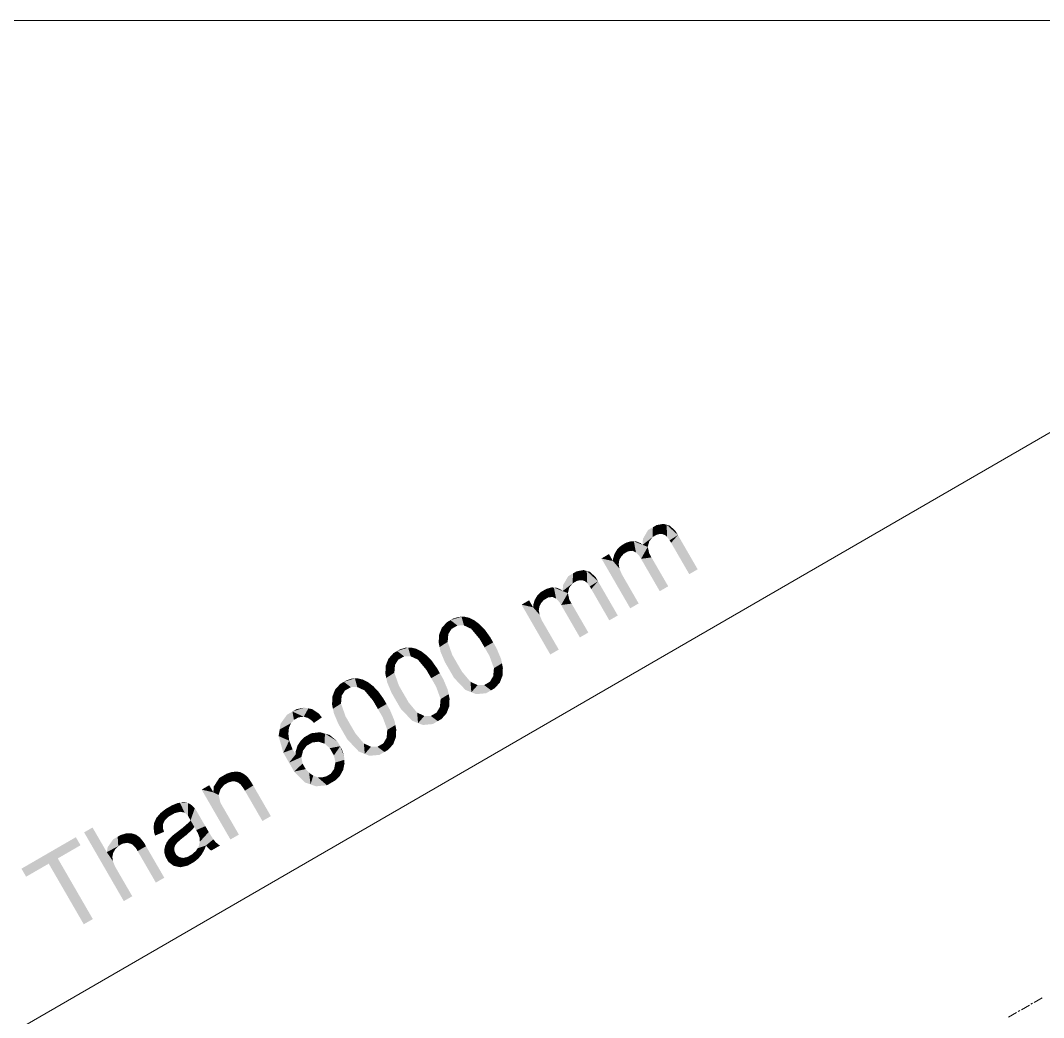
# Model space of a CAD drawing. Header units: millimetres. Extents: x 2 to 579, y 1 to 405.
# Drawn here: x 232.59 to 250, y 122.01 to 138.96 of the extents above; entities that cross this region are included whole.
import ezdxf

# ---------------------------------------------------------------- set-up
doc = ezdxf.new("R2010")
doc.units = ezdxf.units.MM
doc.linetypes.add('XKITLINE00', pattern=[0])
doc.layers.add('LinkedObject', color=7, linetype='Continuous', lineweight=0)

# ---------------------------------------------------------------- blocks, each defined once
blk = doc.blocks.new('*A4')
at = {"layer": 'LinkedObject'}
for points in [[(243.415, 130.384), (243.466, 130.232), (243.352, 130.347)], [(243.586, 130.39), (243.415, 130.384), (243.532, 130.405)], [(243.516, 130.23), (243.415, 130.384), (243.586, 130.39)], [(243.466, 130.232), (243.415, 130.384), (243.491, 130.231)], [(243.491, 130.231), (243.415, 130.384), (243.516, 130.23)], [(243.586, 130.39), (243.559, 130.214), (243.516, 130.23)], [(243.559, 130.214), (243.586, 130.39), (243.576, 130.199)], [(243.576, 130.199), (243.586, 130.39), (243.594, 130.184)], [(243.736, 130.286), (243.586, 130.39), (243.64, 130.374)], [(243.778, 130.214), (243.586, 130.39), (243.736, 130.286)], [(243.637, 130.126), (243.586, 130.39), (243.778, 130.214)], [(243.594, 130.184), (243.586, 130.39), (243.637, 130.126)], [(243.352, 130.347), (243.176, 130.048), (243.271, 130.301)], [(243.347, 130.179), (243.176, 130.048), (243.352, 130.347)], [(243.271, 130.301), (243.176, 130.048), (243.183, 130.151)], [(243.347, 130.179), (243.352, 130.347), (243.391, 130.205)], [(243.352, 130.347), (243.466, 130.232), (243.416, 130.219)], [(243.391, 130.205), (243.352, 130.347), (243.416, 130.219)], [(243.778, 130.214), (243.662, 130.083), (243.637, 130.126)], [(243.662, 130.083), (243.778, 130.214), (243.971, 129.549)], [(243.971, 129.549), (243.778, 130.214), (244.114, 129.632)], [(242.809, 130.033), (242.86, 129.898), (242.745, 129.971)], [(242.93, 129.938), (242.809, 130.033), (242.851, 130.058)], [(242.86, 129.898), (242.809, 130.033), (242.891, 129.915)], [(242.891, 129.915), (242.809, 130.033), (242.93, 129.938)], [(242.898, 130.085), (243.002, 129.947), (242.851, 130.058)], [(242.851, 130.058), (243.002, 129.947), (242.93, 129.938)], [(242.986, 130.11), (243.002, 129.947), (242.898, 130.085)], [(243.028, 130.108), (243.002, 129.947), (242.986, 130.11)], [(243.028, 130.108), (243.033, 129.934), (243.002, 129.947)], [(243.033, 129.934), (243.028, 130.108), (243.064, 129.92)], [(243.143, 130.076), (243.028, 130.108), (243.069, 130.106)], [(243.176, 130.048), (243.028, 130.108), (243.143, 130.076)], [(243.123, 129.858), (243.028, 130.108), (243.176, 130.048)], [(243.064, 129.92), (243.028, 130.108), (243.123, 129.858)], [(243.123, 129.858), (243.176, 130.048), (243.151, 129.81)], [(243.265, 130.013), (243.151, 129.81), (243.176, 130.048)], [(243.29, 130.106), (243.176, 130.048), (243.347, 130.179)], [(243.277, 130.059), (243.176, 130.048), (243.29, 130.106)], [(243.176, 130.048), (243.277, 130.059), (243.265, 130.013)], [(242.674, 129.772), (242.477, 129.816), (242.605, 129.891)], [(242.722, 129.933), (242.676, 129.815), (242.7, 129.895)], [(242.814, 129.85), (242.676, 129.815), (242.722, 129.933)], [(242.797, 129.819), (242.676, 129.815), (242.814, 129.85)], [(242.745, 129.971), (242.86, 129.898), (242.722, 129.933)], [(242.722, 129.933), (242.86, 129.898), (242.814, 129.85)], [(243.291, 129.901), (243.151, 129.81), (243.265, 130.013)], [(243.328, 129.835), (243.151, 129.81), (243.291, 129.901)], [(242.477, 129.816), (242.674, 129.772), (242.967, 128.969)], [(242.781, 129.788), (242.674, 129.772), (242.676, 129.815)], [(242.771, 129.72), (242.674, 129.772), (242.781, 129.788)], [(242.823, 129.55), (243.11, 129.052), (242.674, 129.772)], [(242.823, 129.55), (242.674, 129.772), (242.783, 129.645)], [(242.783, 129.645), (242.674, 129.772), (242.777, 129.682)], [(242.777, 129.682), (242.674, 129.772), (242.771, 129.72)], [(242.967, 128.969), (242.674, 129.772), (243.11, 129.052)], [(242.781, 129.788), (242.676, 129.815), (242.797, 129.819)], [(243.151, 129.81), (243.328, 129.835), (243.469, 129.26)], [(243.469, 129.26), (243.328, 129.835), (243.613, 129.343)], [(241.993, 129.562), (241.816, 129.262), (241.912, 129.515)], [(241.987, 129.393), (241.816, 129.262), (241.993, 129.562)], [(241.912, 129.515), (241.816, 129.262), (241.824, 129.365)], [(241.987, 129.393), (241.993, 129.562), (242.032, 129.419)], [(242.056, 129.598), (242.106, 129.446), (241.993, 129.562)], [(241.993, 129.562), (242.106, 129.446), (242.057, 129.433)], [(242.032, 129.419), (241.993, 129.562), (242.057, 129.433)], [(242.227, 129.604), (242.056, 129.598), (242.173, 129.619)], [(242.156, 129.445), (242.056, 129.598), (242.227, 129.604)], [(242.106, 129.446), (242.056, 129.598), (242.131, 129.445)], [(242.131, 129.445), (242.056, 129.598), (242.156, 129.445)], [(242.227, 129.604), (242.199, 129.429), (242.156, 129.445)], [(242.199, 129.429), (242.227, 129.604), (242.217, 129.414)], [(242.217, 129.414), (242.227, 129.604), (242.235, 129.399)], [(242.377, 129.501), (242.227, 129.604), (242.281, 129.589)], [(242.419, 129.428), (242.227, 129.604), (242.377, 129.501)], [(242.278, 129.341), (242.227, 129.604), (242.419, 129.428)], [(242.235, 129.399), (242.227, 129.604), (242.278, 129.341)], [(241.627, 129.324), (241.642, 129.162), (241.539, 129.299)], [(241.668, 129.322), (241.642, 129.162), (241.627, 129.324)], [(241.93, 129.321), (241.816, 129.262), (241.987, 129.393)], [(242.419, 129.428), (242.303, 129.298), (242.278, 129.341)], [(242.303, 129.298), (242.419, 129.428), (242.611, 128.764)], [(242.611, 128.764), (242.419, 129.428), (242.755, 128.847)], [(241.385, 129.185), (241.501, 129.112), (241.363, 129.147)], [(241.45, 129.248), (241.501, 129.112), (241.385, 129.185)], [(241.571, 129.153), (241.45, 129.248), (241.492, 129.272)], [(241.501, 129.112), (241.45, 129.248), (241.531, 129.13)], [(241.531, 129.13), (241.45, 129.248), (241.571, 129.153)], [(241.539, 129.299), (241.642, 129.162), (241.492, 129.272)], [(241.492, 129.272), (241.642, 129.162), (241.571, 129.153)], [(241.668, 129.322), (241.674, 129.148), (241.642, 129.162)], [(241.674, 129.148), (241.668, 129.322), (241.705, 129.134)], [(241.784, 129.29), (241.668, 129.322), (241.71, 129.32)], [(241.816, 129.262), (241.668, 129.322), (241.784, 129.29)], [(241.764, 129.072), (241.668, 129.322), (241.816, 129.262)], [(241.705, 129.134), (241.668, 129.322), (241.764, 129.072)], [(241.764, 129.072), (241.816, 129.262), (241.792, 129.025)], [(241.906, 129.227), (241.792, 129.025), (241.816, 129.262)], [(241.931, 129.115), (241.792, 129.025), (241.906, 129.227)], [(241.918, 129.274), (241.816, 129.262), (241.93, 129.321)], [(241.816, 129.262), (241.918, 129.274), (241.906, 129.227)], [(241.315, 128.986), (241.118, 129.031), (241.246, 129.105)], [(241.118, 129.031), (241.315, 128.986), (241.607, 128.183)], [(241.422, 129.002), (241.315, 128.986), (241.317, 129.029)], [(241.411, 128.934), (241.315, 128.986), (241.422, 129.002)], [(241.463, 128.764), (241.751, 128.267), (241.315, 128.986)], [(241.463, 128.764), (241.315, 128.986), (241.424, 128.859)], [(241.424, 128.859), (241.315, 128.986), (241.418, 128.897)], [(241.418, 128.897), (241.315, 128.986), (241.411, 128.934)], [(241.607, 128.183), (241.315, 128.986), (241.751, 128.267)], [(241.363, 129.147), (241.317, 129.029), (241.341, 129.109)], [(241.454, 129.064), (241.317, 129.029), (241.363, 129.147)], [(241.438, 129.033), (241.317, 129.029), (241.454, 129.064)], [(241.422, 129.002), (241.317, 129.029), (241.438, 129.033)], [(241.363, 129.147), (241.501, 129.112), (241.454, 129.064)], [(241.969, 129.049), (241.792, 129.025), (241.931, 129.115)], [(241.792, 129.025), (241.969, 129.049), (242.11, 128.474)], [(242.11, 128.474), (241.969, 129.049), (242.254, 128.557)], [(240.096, 128.825), (239.909, 128.768), (240.05, 128.823)], [(240.138, 128.678), (239.909, 128.768), (240.096, 128.825)], [(240.05, 128.823), (239.909, 128.768), (239.956, 128.795)], [(240.143, 128.827), (240.199, 128.649), (240.096, 128.825)], [(240.096, 128.825), (240.199, 128.649), (240.138, 128.678)], [(240.233, 128.806), (240.199, 128.649), (240.143, 128.827)], [(240.276, 128.783), (240.199, 128.649), (240.233, 128.806)], [(239.76, 128.636), (239.927, 128.619), (239.737, 128.577)], [(239.846, 128.731), (239.927, 128.619), (239.76, 128.636)], [(239.909, 128.768), (239.927, 128.619), (239.846, 128.731)], [(239.909, 128.768), (240.027, 128.676), (239.977, 128.647)], [(240.027, 128.676), (239.909, 128.768), (240.138, 128.678)], [(239.927, 128.619), (239.909, 128.768), (239.977, 128.647)], [(240.276, 128.783), (240.26, 128.621), (240.199, 128.649)], [(240.32, 128.761), (240.26, 128.621), (240.276, 128.783)], [(240.406, 128.695), (240.26, 128.621), (240.32, 128.761)], [(240.449, 128.651), (240.26, 128.621), (240.406, 128.695)], [(240.449, 128.651), (240.404, 128.449), (240.26, 128.621)], [(240.492, 128.608), (240.404, 128.449), (240.449, 128.651)], [(239.715, 128.519), (239.867, 128.472), (239.708, 128.385)], [(239.708, 128.385), (239.867, 128.472), (239.723, 128.309)], [(239.872, 128.531), (239.715, 128.519), (239.737, 128.577)], [(239.867, 128.472), (239.715, 128.519), (239.872, 128.531)], [(239.723, 128.309), (239.867, 128.472), (239.861, 128.398)], [(239.737, 128.577), (239.927, 128.619), (239.872, 128.531)], [(240.585, 128.477), (240.404, 128.449), (240.492, 128.608)], [(240.585, 128.477), (240.488, 128.305), (240.404, 128.449)], [(240.635, 128.39), (240.488, 128.305), (240.585, 128.477)], [(239.189, 128.301), (239.002, 128.243), (239.143, 128.299)], [(239.231, 128.153), (239.002, 128.243), (239.189, 128.301)], [(239.143, 128.299), (239.002, 128.243), (239.049, 128.27)], [(239.236, 128.302), (239.292, 128.125), (239.189, 128.301)], [(239.189, 128.301), (239.292, 128.125), (239.231, 128.153)], [(239.326, 128.282), (239.292, 128.125), (239.236, 128.302)], [(239.369, 128.259), (239.292, 128.125), (239.326, 128.282)], [(239.861, 128.398), (239.814, 128.054), (239.723, 128.309)], [(239.723, 128.309), (239.814, 128.054), (239.739, 128.233)], [(239.938, 128.179), (239.814, 128.054), (239.861, 128.398)], [(240.635, 128.39), (240.571, 128.161), (240.488, 128.305)], [(240.694, 128.287), (240.571, 128.161), (240.635, 128.39)], [(240.571, 128.161), (240.694, 128.287), (240.648, 127.951)], [(240.648, 127.951), (240.694, 128.287), (240.785, 128.034)], [(240.785, 128.034), (240.694, 128.287), (240.769, 128.109)], [(238.853, 128.111), (239.02, 128.095), (238.83, 128.053)], [(238.939, 128.207), (239.02, 128.095), (238.853, 128.111)], [(239.002, 128.243), (239.02, 128.095), (238.939, 128.207)], [(239.002, 128.243), (239.12, 128.152), (239.07, 128.123)], [(239.12, 128.152), (239.002, 128.243), (239.231, 128.153)], [(239.02, 128.095), (239.002, 128.243), (239.07, 128.123)], [(239.369, 128.259), (239.353, 128.097), (239.292, 128.125)], [(239.413, 128.237), (239.353, 128.097), (239.369, 128.259)], [(239.499, 128.171), (239.353, 128.097), (239.413, 128.237)], [(239.542, 128.127), (239.353, 128.097), (239.499, 128.171)], [(239.542, 128.127), (239.497, 127.925), (239.353, 128.097)], [(239.585, 128.084), (239.497, 127.925), (239.542, 128.127)], [(239.814, 128.054), (239.938, 128.179), (239.874, 127.951)], [(239.874, 127.951), (239.938, 128.179), (240.021, 128.035)], [(238.808, 127.995), (238.96, 127.948), (238.801, 127.86)], [(238.801, 127.86), (238.96, 127.948), (238.816, 127.785)], [(238.965, 128.007), (238.808, 127.995), (238.83, 128.053)], [(238.96, 127.948), (238.808, 127.995), (238.965, 128.007)], [(238.816, 127.785), (238.96, 127.948), (238.954, 127.874)], [(238.83, 128.053), (239.02, 128.095), (238.965, 128.007)], [(239.678, 127.953), (239.497, 127.925), (239.585, 128.084)], [(239.678, 127.953), (239.581, 127.781), (239.497, 127.925)], [(239.728, 127.866), (239.581, 127.781), (239.678, 127.953)], [(240.021, 128.035), (239.969, 127.786), (239.874, 127.951)], [(240.105, 127.891), (239.969, 127.786), (240.021, 128.035)], [(240.785, 128.034), (240.642, 127.883), (240.648, 127.951)], [(240.8, 127.958), (240.642, 127.883), (240.785, 128.034)], [(240.794, 127.824), (240.642, 127.883), (240.8, 127.958)], [(238.282, 127.777), (238.095, 127.719), (238.236, 127.775)], [(238.324, 127.629), (238.095, 127.719), (238.282, 127.777)], [(238.236, 127.775), (238.095, 127.719), (238.142, 127.746)], [(238.329, 127.778), (238.385, 127.601), (238.282, 127.777)], [(238.282, 127.777), (238.385, 127.601), (238.324, 127.629)], [(238.419, 127.757), (238.385, 127.601), (238.329, 127.778)], [(238.462, 127.735), (238.385, 127.601), (238.419, 127.757)], [(238.954, 127.874), (238.907, 127.53), (238.816, 127.785)], [(238.816, 127.785), (238.907, 127.53), (238.832, 127.709)], [(239.031, 127.655), (238.907, 127.53), (238.954, 127.874)], [(239.728, 127.866), (239.664, 127.637), (239.581, 127.781)], [(239.787, 127.763), (239.664, 127.637), (239.728, 127.866)], [(239.664, 127.637), (239.787, 127.763), (239.741, 127.426)], [(239.741, 127.426), (239.787, 127.763), (239.878, 127.509)], [(239.878, 127.509), (239.787, 127.763), (239.862, 127.585)], [(240.105, 127.891), (240.264, 127.542), (239.969, 127.786)], [(239.969, 127.786), (240.264, 127.542), (240.164, 127.581)], [(240.249, 127.719), (240.264, 127.542), (240.105, 127.891)], [(240.771, 127.765), (240.58, 127.721), (240.636, 127.816)], [(240.749, 127.707), (240.58, 127.721), (240.771, 127.765)], [(240.642, 127.883), (240.794, 127.824), (240.636, 127.816)], [(240.636, 127.816), (240.794, 127.824), (240.771, 127.765)], [(237.946, 127.587), (238.113, 127.57), (237.923, 127.529)], [(238.032, 127.682), (238.113, 127.57), (237.946, 127.587)], [(238.095, 127.719), (238.113, 127.57), (238.032, 127.682)], [(238.095, 127.719), (238.213, 127.628), (238.163, 127.599)], [(238.213, 127.628), (238.095, 127.719), (238.324, 127.629)], [(238.113, 127.57), (238.095, 127.719), (238.163, 127.599)], [(238.462, 127.735), (238.446, 127.573), (238.385, 127.601)], [(238.506, 127.713), (238.446, 127.573), (238.462, 127.735)], [(238.592, 127.647), (238.446, 127.573), (238.506, 127.713)], [(238.635, 127.603), (238.446, 127.573), (238.592, 127.647)], [(238.635, 127.603), (238.59, 127.401), (238.446, 127.573)], [(238.678, 127.559), (238.59, 127.401), (238.635, 127.603)], [(238.907, 127.53), (239.031, 127.655), (238.967, 127.426)], [(238.967, 127.426), (239.031, 127.655), (239.114, 127.511)], [(240.264, 127.542), (240.249, 127.719), (240.31, 127.691)], [(240.371, 127.663), (240.264, 127.542), (240.31, 127.691)], [(240.371, 127.663), (240.599, 127.574), (240.264, 127.542)], [(240.481, 127.664), (240.599, 127.574), (240.371, 127.663)], [(240.599, 127.574), (240.481, 127.664), (240.531, 127.692)], [(240.58, 127.721), (240.599, 127.574), (240.531, 127.692)], [(240.663, 127.611), (240.58, 127.721), (240.749, 127.707)], [(240.599, 127.574), (240.58, 127.721), (240.663, 127.611)], [(237.901, 127.47), (238.053, 127.424), (237.894, 127.336)], [(237.894, 127.336), (238.053, 127.424), (237.909, 127.261)], [(238.058, 127.483), (237.901, 127.47), (237.923, 127.529)], [(238.053, 127.424), (237.901, 127.47), (238.058, 127.483)], [(237.909, 127.261), (238.053, 127.424), (238.047, 127.349)], [(237.923, 127.529), (238.113, 127.57), (238.058, 127.483)], [(238.771, 127.429), (238.59, 127.401), (238.678, 127.559)], [(238.771, 127.429), (238.674, 127.257), (238.59, 127.401)], [(238.821, 127.342), (238.674, 127.257), (238.771, 127.429)], [(239.114, 127.511), (239.062, 127.262), (238.967, 127.426)], [(239.198, 127.367), (239.062, 127.262), (239.114, 127.511)], [(239.878, 127.509), (239.735, 127.359), (239.741, 127.426)], [(239.893, 127.434), (239.735, 127.359), (239.878, 127.509)], [(239.887, 127.3), (239.735, 127.359), (239.893, 127.434)], [(240.264, 127.542), (240.599, 127.574), (240.347, 127.509)], [(240.347, 127.509), (240.599, 127.574), (240.515, 127.525)], [(237.425, 127.28), (237.22, 127.213), (237.289, 127.253)], [(237.491, 127.267), (237.22, 127.213), (237.425, 127.28)], [(237.412, 127.126), (237.22, 127.213), (237.491, 127.267)], [(237.412, 127.126), (237.491, 127.267), (237.459, 127.112)], [(237.491, 127.267), (237.488, 127.103), (237.459, 127.112)], [(237.488, 127.103), (237.491, 127.267), (237.551, 127.057)], [(237.672, 127.177), (237.491, 127.267), (237.558, 127.254)], [(237.551, 127.057), (237.491, 127.267), (237.672, 127.177)], [(238.047, 127.349), (238, 127.006), (237.909, 127.261)], [(237.909, 127.261), (238, 127.006), (237.925, 127.185)], [(238.124, 127.131), (238, 127.006), (238.047, 127.349)], [(238.821, 127.342), (238.757, 127.113), (238.674, 127.257)], [(238.88, 127.239), (238.757, 127.113), (238.821, 127.342)], [(238.757, 127.113), (238.88, 127.239), (238.834, 126.902)], [(238.834, 126.902), (238.88, 127.239), (238.971, 126.985)], [(238.971, 126.985), (238.88, 127.239), (238.955, 127.061)], [(239.198, 127.367), (239.357, 127.017), (239.062, 127.262)], [(239.062, 127.262), (239.357, 127.017), (239.257, 127.057)], [(239.342, 127.195), (239.357, 127.017), (239.198, 127.367)], [(239.864, 127.241), (239.673, 127.197), (239.729, 127.292)], [(239.842, 127.183), (239.673, 127.197), (239.864, 127.241)], [(239.735, 127.359), (239.887, 127.3), (239.729, 127.292)], [(239.729, 127.292), (239.887, 127.3), (239.864, 127.241)], [(237.22, 127.213), (237.003, 126.909), (237.128, 127.16)], [(237.246, 127.071), (237.003, 126.909), (237.22, 127.213)], [(237.128, 127.16), (237.003, 126.909), (237.019, 127.008)], [(237.196, 127.016), (237.003, 126.909), (237.246, 127.071)], [(237.22, 127.213), (237.323, 127.115), (237.28, 127.09)], [(237.323, 127.115), (237.22, 127.213), (237.412, 127.126)], [(237.246, 127.071), (237.22, 127.213), (237.28, 127.09)], [(237.551, 127.057), (237.672, 127.177), (237.585, 127.02)], [(237.585, 127.02), (237.672, 127.177), (237.721, 127.114)], [(238, 127.006), (238.124, 127.131), (238.06, 126.902)], [(238.06, 126.902), (238.124, 127.131), (238.207, 126.987)], [(239.357, 127.017), (239.342, 127.195), (239.403, 127.167)], [(239.464, 127.139), (239.357, 127.017), (239.403, 127.167)], [(239.464, 127.139), (239.692, 127.05), (239.357, 127.017)], [(239.574, 127.139), (239.692, 127.05), (239.464, 127.139)], [(239.692, 127.05), (239.574, 127.139), (239.624, 127.168)], [(239.673, 127.197), (239.692, 127.05), (239.624, 127.168)], [(239.756, 127.087), (239.673, 127.197), (239.842, 127.183)], [(239.692, 127.05), (239.673, 127.197), (239.756, 127.087)], [(237.161, 126.938), (236.985, 126.796), (237.003, 126.909)], [(237.15, 126.835), (236.985, 126.796), (237.161, 126.938)], [(237.181, 126.982), (237.003, 126.909), (237.196, 127.016)], [(237.003, 126.909), (237.181, 126.982), (237.161, 126.938)], [(238.207, 126.987), (238.155, 126.738), (238.06, 126.902)], [(238.291, 126.843), (238.155, 126.738), (238.207, 126.987)], [(238.971, 126.985), (238.828, 126.835), (238.834, 126.902)], [(238.986, 126.91), (238.828, 126.835), (238.971, 126.985)], [(238.98, 126.776), (238.828, 126.835), (238.986, 126.91)], [(239.357, 127.017), (239.692, 127.05), (239.44, 126.985)], [(239.44, 126.985), (239.692, 127.05), (239.608, 127.001)], [(237.158, 126.777), (236.985, 126.796), (237.15, 126.835)], [(237.165, 126.718), (237.065, 126.514), (236.985, 126.796)], [(237.165, 126.718), (236.985, 126.796), (237.158, 126.777)], [(237.223, 126.571), (237.065, 126.514), (237.165, 126.718)], [(237.359, 126.714), (237.511, 126.66), (237.332, 126.674)], [(237.426, 126.779), (237.511, 126.66), (237.359, 126.714)], [(237.561, 126.688), (237.426, 126.779), (237.467, 126.803)], [(237.511, 126.66), (237.426, 126.779), (237.561, 126.688)], [(237.539, 126.844), (237.663, 126.7), (237.467, 126.803)], [(237.467, 126.803), (237.663, 126.7), (237.561, 126.688)], [(237.692, 126.862), (237.663, 126.7), (237.539, 126.844)], [(237.773, 126.838), (237.663, 126.7), (237.692, 126.862)], [(237.663, 126.7), (237.773, 126.838), (237.715, 126.684)], [(237.773, 126.838), (237.767, 126.668), (237.715, 126.684)], [(237.767, 126.668), (237.773, 126.838), (237.855, 126.591)], [(237.984, 126.707), (237.773, 126.838), (237.854, 126.815)], [(238.032, 126.624), (237.773, 126.838), (237.984, 126.707)], [(237.855, 126.591), (237.773, 126.838), (238.032, 126.624)], [(238.291, 126.843), (238.45, 126.493), (238.155, 126.738)], [(238.155, 126.738), (238.45, 126.493), (238.35, 126.533)], [(238.435, 126.671), (238.45, 126.493), (238.291, 126.843)], [(238.957, 126.717), (238.766, 126.672), (238.822, 126.768)], [(238.935, 126.658), (238.766, 126.672), (238.957, 126.717)], [(238.828, 126.835), (238.98, 126.776), (238.822, 126.768)], [(238.822, 126.768), (238.98, 126.776), (238.957, 126.717)], [(237.223, 126.571), (237.163, 126.344), (237.065, 126.514)], [(237.273, 126.483), (237.163, 126.344), (237.223, 126.571)], [(237.332, 126.674), (237.273, 126.483), (237.306, 126.633)], [(237.463, 126.632), (237.273, 126.483), (237.332, 126.674)], [(237.306, 126.633), (237.273, 126.483), (237.276, 126.538)], [(237.4, 126.549), (237.273, 126.483), (237.463, 126.632)], [(237.387, 126.494), (237.273, 126.483), (237.4, 126.549)], [(237.332, 126.674), (237.511, 126.66), (237.463, 126.632)], [(237.855, 126.591), (238.032, 126.624), (237.89, 126.53)], [(238.032, 126.624), (237.926, 126.467), (237.89, 126.53)], [(237.926, 126.467), (238.032, 126.624), (237.951, 126.348)], [(237.951, 126.348), (238.032, 126.624), (238.103, 126.392)], [(238.099, 126.453), (238.032, 126.624), (238.064, 126.569)], [(238.103, 126.392), (238.032, 126.624), (238.099, 126.453)], [(238.45, 126.493), (238.435, 126.671), (238.496, 126.643)], [(238.557, 126.615), (238.45, 126.493), (238.496, 126.643)], [(238.557, 126.615), (238.785, 126.526), (238.45, 126.493)], [(238.667, 126.615), (238.785, 126.526), (238.557, 126.615)], [(238.785, 126.526), (238.667, 126.615), (238.717, 126.644)], [(238.766, 126.672), (238.785, 126.526), (238.717, 126.644)], [(238.849, 126.563), (238.766, 126.672), (238.935, 126.658)], [(238.785, 126.526), (238.766, 126.672), (238.849, 126.563)], [(237.163, 126.344), (237.273, 126.483), (237.373, 126.44)], [(237.373, 126.44), (237.25, 126.193), (237.163, 126.344)], [(237.392, 126.329), (237.25, 126.193), (237.373, 126.44)], [(237.273, 126.483), (237.387, 126.494), (237.373, 126.44)], [(238.103, 126.392), (237.94, 126.293), (237.951, 126.348)], [(238.106, 126.331), (237.94, 126.293), (238.103, 126.392)], [(238.45, 126.493), (238.785, 126.526), (238.533, 126.461)], [(238.533, 126.461), (238.785, 126.526), (238.701, 126.477)], [(236.328, 126.185), (236.22, 126.188), (236.259, 126.193)], [(237.25, 126.193), (237.392, 126.329), (237.425, 126.272)], [(237.446, 126.235), (237.25, 126.193), (237.425, 126.272)], [(237.446, 126.235), (237.528, 125.975), (237.25, 126.193)], [(237.25, 126.193), (237.528, 125.975), (237.433, 126.008)], [(237.503, 126.173), (237.528, 125.975), (237.446, 126.235)], [(238.056, 126.171), (237.871, 126.155), (237.929, 126.237)], [(237.94, 126.293), (238.083, 126.221), (237.929, 126.237)], [(237.929, 126.237), (238.083, 126.221), (238.056, 126.171)], [(238.083, 126.221), (237.94, 126.293), (238.106, 126.331)], [(236.063, 126.135), (235.881, 125.937), (235.975, 126.084)], [(236.058, 125.967), (235.881, 125.937), (236.063, 126.135)], [(236.058, 125.967), (236.063, 126.135), (236.104, 125.993)], [(236.101, 126.157), (236.19, 126.025), (236.063, 126.135)], [(236.063, 126.135), (236.19, 126.025), (236.133, 126.009)], [(236.104, 125.993), (236.063, 126.135), (236.133, 126.009)], [(236.18, 126.183), (236.19, 126.025), (236.101, 126.157)], [(236.22, 126.188), (236.19, 126.025), (236.18, 126.183)], [(236.19, 126.025), (236.22, 126.188), (236.219, 126.025)], [(236.22, 126.188), (236.248, 126.024), (236.219, 126.025)], [(236.357, 126.171), (236.22, 126.188), (236.328, 126.185)], [(236.297, 126.006), (236.22, 126.188), (236.357, 126.171)], [(236.248, 126.024), (236.22, 126.188), (236.297, 126.006)], [(236.357, 126.171), (236.318, 125.989), (236.297, 126.006)], [(236.386, 126.158), (236.318, 125.989), (236.357, 126.171)], [(236.439, 126.118), (236.318, 125.989), (236.386, 126.158)], [(236.318, 125.989), (236.439, 126.118), (236.339, 125.973)], [(236.339, 125.973), (236.439, 126.118), (236.463, 126.091)], [(236.463, 126.091), (236.385, 125.912), (236.339, 125.973)], [(236.478, 126.073), (236.385, 125.912), (236.463, 126.091)], [(236.523, 126.006), (236.385, 125.912), (236.478, 126.073)], [(237.538, 126.148), (237.528, 125.975), (237.503, 126.173)], [(237.528, 125.975), (237.538, 126.148), (237.574, 126.123)], [(237.574, 126.123), (237.807, 125.96), (237.528, 125.975)], [(237.648, 126.097), (237.807, 125.96), (237.574, 126.123)], [(237.686, 126.095), (237.807, 125.96), (237.648, 126.097)], [(237.724, 126.094), (237.807, 125.96), (237.686, 126.095)], [(237.794, 126.111), (237.897, 126.012), (237.724, 126.094)], [(237.724, 126.094), (237.897, 126.012), (237.807, 125.96)], [(237.897, 126.012), (237.794, 126.111), (237.826, 126.129)], [(237.871, 126.155), (237.897, 126.012), (237.826, 126.129)], [(238.029, 126.122), (237.871, 126.155), (238.056, 126.171)], [(237.949, 126.043), (237.871, 126.155), (238.029, 126.122)], [(237.897, 126.012), (237.871, 126.155), (237.949, 126.043)], [(235.875, 125.84), (235.675, 125.886), (235.805, 125.961)], [(235.675, 125.886), (236.041, 125.584), (236.165, 125.038)], [(236.041, 125.584), (235.675, 125.886), (235.994, 125.666)], [(235.964, 125.795), (235.675, 125.886), (235.875, 125.84)], [(235.994, 125.666), (235.675, 125.886), (235.964, 125.795)], [(235.881, 125.937), (235.996, 125.892), (235.875, 125.84)], [(235.875, 125.84), (235.996, 125.892), (235.964, 125.795)], [(235.996, 125.892), (235.881, 125.937), (236.058, 125.967)], [(236.523, 126.006), (236.411, 125.868), (236.385, 125.912)], [(236.552, 125.956), (236.411, 125.868), (236.523, 126.006)], [(236.411, 125.868), (236.552, 125.956), (236.709, 125.352)], [(236.709, 125.352), (236.552, 125.956), (236.853, 125.435)], [(237.528, 125.975), (237.807, 125.96), (237.622, 125.942)], [(235.416, 125.666), (235.306, 125.663), (235.347, 125.67)], [(235.06, 125.555), (234.94, 125.446), (234.973, 125.485)], [(235.112, 125.426), (234.94, 125.446), (235.06, 125.555)], [(235.115, 125.587), (235.217, 125.486), (235.06, 125.555)], [(235.112, 125.426), (235.06, 125.555), (235.163, 125.455)], [(235.163, 125.455), (235.06, 125.555), (235.217, 125.486)], [(235.306, 125.663), (235.115, 125.587), (235.265, 125.656)], [(235.313, 125.509), (235.115, 125.587), (235.306, 125.663)], [(235.265, 125.656), (235.115, 125.587), (235.169, 125.618)], [(235.217, 125.486), (235.115, 125.587), (235.313, 125.509)], [(235.443, 125.656), (235.306, 125.663), (235.416, 125.666)], [(235.313, 125.509), (235.306, 125.663), (235.354, 125.501)], [(235.354, 125.501), (235.306, 125.663), (235.385, 125.495)], [(235.306, 125.663), (235.441, 125.445), (235.385, 125.495)], [(235.443, 125.656), (235.441, 125.445), (235.306, 125.663)], [(235.47, 125.646), (235.441, 125.445), (235.443, 125.656)], [(235.52, 125.61), (235.441, 125.445), (235.47, 125.646)], [(235.544, 125.584), (235.441, 125.445), (235.52, 125.61)], [(235.441, 125.445), (235.544, 125.584), (235.558, 125.568)], [(235.441, 125.445), (235.558, 125.568), (235.466, 125.401)], [(235.466, 125.401), (235.558, 125.568), (235.468, 125.397)], [(235.468, 125.397), (235.558, 125.568), (235.479, 125.378)], [(235.479, 125.378), (235.558, 125.568), (235.487, 125.363)], [(235.487, 125.363), (235.558, 125.568), (235.552, 125.251)], [(235.6, 125.504), (235.552, 125.251), (235.558, 125.568)], [(235.627, 125.456), (235.552, 125.251), (235.6, 125.504)], [(236.165, 125.038), (236.041, 125.584), (236.309, 125.121)], [(235.034, 125.334), (234.863, 125.287), (235.048, 125.365)], [(234.869, 125.327), (235.048, 125.365), (234.863, 125.287)], [(235.02, 125.302), (234.863, 125.287), (235.034, 125.334)], [(234.907, 125.407), (235.048, 125.365), (234.869, 125.327)], [(234.94, 125.446), (235.048, 125.365), (234.907, 125.407)], [(235.048, 125.365), (234.94, 125.446), (235.112, 125.426)], [(235.454, 125.325), (235.552, 125.251), (235.34, 125.227)], [(235.487, 125.363), (235.552, 125.251), (235.454, 125.325)], [(235.627, 125.456), (235.582, 125.198), (235.552, 125.251)], [(235.738, 125.265), (235.582, 125.198), (235.627, 125.456)], [(234.062, 124.822), (233.676, 125.159), (233.819, 125.242)], [(233.676, 125.159), (234.062, 124.822), (234.351, 123.99)], [(234.863, 125.287), (234.884, 125.105), (234.857, 125.247)], [(234.857, 125.247), (234.884, 125.105), (234.867, 125.156)], [(235.02, 125.302), (234.884, 125.105), (234.863, 125.287)], [(235.02, 125.219), (234.884, 125.105), (235.02, 125.302)], [(234.884, 125.105), (235.02, 125.219), (235.035, 125.168)], [(235.26, 125.166), (235.349, 125.062), (235.22, 125.136)], [(235.34, 125.227), (235.421, 125.118), (235.26, 125.166)], [(235.26, 125.166), (235.421, 125.118), (235.349, 125.062)], [(235.34, 125.227), (235.552, 125.251), (235.421, 125.118)], [(235.421, 125.118), (235.552, 125.251), (235.523, 125.213)], [(235.738, 125.265), (235.609, 125.151), (235.582, 125.198)], [(235.609, 125.151), (235.738, 125.265), (235.639, 125.072)], [(235.626, 124.924), (235.796, 125.165), (235.874, 125.041)], [(235.645, 125.001), (235.796, 125.165), (235.626, 124.924)], [(235.639, 125.072), (235.738, 125.265), (235.796, 125.165)], [(235.796, 125.165), (235.642, 125.041), (235.639, 125.072)], [(235.642, 125.041), (235.796, 125.165), (235.645, 125.001)], [(233.228, 124.716), (232.61, 124.542), (233.535, 125.077)], [(233.228, 124.716), (233.535, 125.077), (233.615, 124.94)], [(234.247, 125.085), (234.062, 124.822), (234.171, 125.041)], [(234.257, 124.926), (234.062, 124.822), (234.247, 125.085)], [(234.171, 125.041), (234.062, 124.822), (234.078, 124.909)], [(234.294, 125.112), (234.411, 124.982), (234.247, 125.085)], [(234.247, 125.085), (234.411, 124.982), (234.332, 124.968)], [(234.257, 124.926), (234.247, 125.085), (234.289, 124.944)], [(234.289, 124.944), (234.247, 125.085), (234.332, 124.968)], [(234.386, 125.141), (234.411, 124.982), (234.294, 125.112)], [(234.432, 125.142), (234.411, 124.982), (234.386, 125.141)], [(234.432, 125.142), (234.449, 124.971), (234.411, 124.982)], [(234.477, 125.144), (234.449, 124.971), (234.432, 125.142)], [(234.449, 124.971), (234.477, 125.144), (234.486, 124.96)], [(234.59, 125.097), (234.477, 125.144), (234.556, 125.121)], [(234.486, 124.96), (234.477, 125.144), (234.59, 125.097)], [(234.59, 125.097), (234.555, 124.895), (234.486, 124.96)], [(234.624, 125.073), (234.555, 124.895), (234.59, 125.097)], [(234.694, 124.987), (234.555, 124.895), (234.624, 125.073)], [(234.729, 124.924), (234.555, 124.895), (234.694, 124.987)], [(235.083, 124.993), (235.227, 124.942), (235.069, 124.964)], [(235.121, 125.046), (235.227, 124.942), (235.083, 124.993)], [(235.145, 125.071), (235.227, 124.942), (235.121, 125.046)], [(235.163, 125.089), (235.255, 124.979), (235.145, 125.071)], [(235.227, 124.942), (235.145, 125.071), (235.241, 124.961)], [(235.241, 124.961), (235.145, 125.071), (235.255, 124.979)], [(235.22, 125.136), (235.309, 125.03), (235.163, 125.089)], [(235.163, 125.089), (235.309, 125.03), (235.255, 124.979)], [(235.22, 125.136), (235.349, 125.062), (235.309, 125.03)], [(235.874, 125.041), (235.75, 124.937), (235.605, 124.887)], [(235.626, 124.924), (235.874, 125.041), (235.605, 124.887)], [(235.75, 124.937), (235.874, 125.041), (235.77, 124.909)], [(235.77, 124.909), (235.874, 125.041), (235.894, 125.017)], [(235.894, 125.017), (235.815, 124.865), (235.77, 124.909)], [(235.913, 124.993), (235.815, 124.865), (235.894, 125.017)], [(235.913, 124.993), (235.839, 124.85), (235.815, 124.865)], [(235.961, 124.953), (235.839, 124.85), (235.913, 124.993)], [(234.207, 124.875), (234.062, 124.822), (234.257, 124.926)], [(234.189, 124.842), (234.062, 124.822), (234.207, 124.875)], [(234.17, 124.809), (234.062, 124.822), (234.189, 124.842)], [(234.062, 124.822), (234.165, 124.671), (234.199, 124.586)], [(234.165, 124.671), (234.062, 124.822), (234.161, 124.706)], [(234.161, 124.706), (234.062, 124.822), (234.156, 124.741)], [(234.156, 124.741), (234.062, 124.822), (234.17, 124.809)], [(234.351, 123.99), (234.062, 124.822), (234.199, 124.586)], [(234.555, 124.895), (234.729, 124.924), (234.586, 124.841)], [(234.586, 124.841), (234.729, 124.924), (234.896, 124.305)], [(234.896, 124.305), (234.729, 124.924), (235.04, 124.388)], [(235.055, 124.936), (235.211, 124.881), (235.042, 124.873)], [(235.042, 124.873), (235.211, 124.881), (235.043, 124.839)], [(235.043, 124.839), (235.211, 124.881), (235.21, 124.86)], [(235.21, 124.86), (235.08, 124.709), (235.043, 124.839)], [(235.043, 124.839), (235.08, 124.709), (235.043, 124.805)], [(235.043, 124.805), (235.08, 124.709), (235.062, 124.74)], [(235.212, 124.902), (235.055, 124.936), (235.069, 124.964)], [(235.211, 124.881), (235.055, 124.936), (235.212, 124.902)], [(235.069, 124.964), (235.227, 124.942), (235.212, 124.902)], [(235.22, 124.82), (235.08, 124.709), (235.21, 124.86)], [(235.08, 124.709), (235.22, 124.82), (235.231, 124.802)], [(235.247, 124.773), (235.08, 124.709), (235.231, 124.802)], [(235.651, 124.753), (235.52, 124.79), (235.583, 124.851)], [(235.75, 124.937), (235.583, 124.851), (235.605, 124.887)], [(235.729, 124.88), (235.583, 124.851), (235.75, 124.937)], [(235.68, 124.788), (235.583, 124.851), (235.729, 124.88)], [(235.651, 124.753), (235.583, 124.851), (235.68, 124.788)], [(235.839, 124.85), (235.961, 124.953), (235.989, 124.936)], [(233.228, 124.716), (233.074, 124.627), (232.61, 124.542)], [(232.61, 124.542), (233.074, 124.627), (232.689, 124.405)], [(233.074, 124.627), (233.228, 124.716), (233.67, 123.596)], [(233.67, 123.596), (233.228, 124.716), (233.824, 123.685)], [(235.08, 124.709), (235.247, 124.773), (235.111, 124.656)], [(235.111, 124.656), (235.247, 124.773), (235.198, 124.591)], [(235.198, 124.591), (235.247, 124.773), (235.255, 124.578)], [(235.255, 124.578), (235.247, 124.773), (235.297, 124.738)], [(235.297, 124.738), (235.313, 124.566), (235.255, 124.578)], [(235.329, 124.731), (235.313, 124.566), (235.297, 124.738)], [(235.362, 124.724), (235.313, 124.566), (235.329, 124.731)], [(235.313, 124.566), (235.362, 124.724), (235.439, 124.594)], [(235.509, 124.634), (235.362, 124.724), (235.437, 124.742)], [(235.439, 124.594), (235.362, 124.724), (235.509, 124.634)], [(235.478, 124.766), (235.551, 124.658), (235.437, 124.742)], [(235.437, 124.742), (235.551, 124.658), (235.509, 124.634)], [(235.52, 124.79), (235.551, 124.658), (235.478, 124.766)], [(235.622, 124.718), (235.52, 124.79), (235.651, 124.753)], [(235.551, 124.658), (235.52, 124.79), (235.622, 124.718)], [(234.227, 124.536), (234.351, 123.99), (234.199, 124.586)], [(234.351, 123.99), (234.227, 124.536), (234.495, 124.073)]]:
    blk.add_hatch(color=7, dxfattribs=at).paths.add_polyline_path(points, flags=17)
at = {"layer": 'LinkedObject', "color": 2, "linetype": 'XKITLINE00', "lineweight": 0}
blk.add_line((195.602, 138.964), (279.754, 138.964), dxfattribs=at)
at = {"layer": 'LinkedObject', "color": 6, "linetype": 'XKITLINE00', "lineweight": 0}
blk.add_line((211.467, 109.627), (252.861, 133.551), dxfattribs=at)
at = {"layer": 'LinkedObject', "color": 9, "linetype": 'XKITLINE00', "lineweight": 0}
for p, q in [((249.622, 122.144), (249.757, 122.222)), ((249.784, 122.238), (249.811, 122.253)), ((249.838, 122.269), (249.974, 122.347)), ((249.405, 122.019), (249.541, 122.097)), ((249.568, 122.112), (249.595, 122.128))]:
    blk.add_line(p, q, dxfattribs=at)

msp = doc.modelspace()

# ---------------------------------------------------------------- block references
at = {"lineweight": 0}
msp.add_blockref('*A4', (0, 0), dxfattribs=at)

doc.saveas('drawing.dxf')
